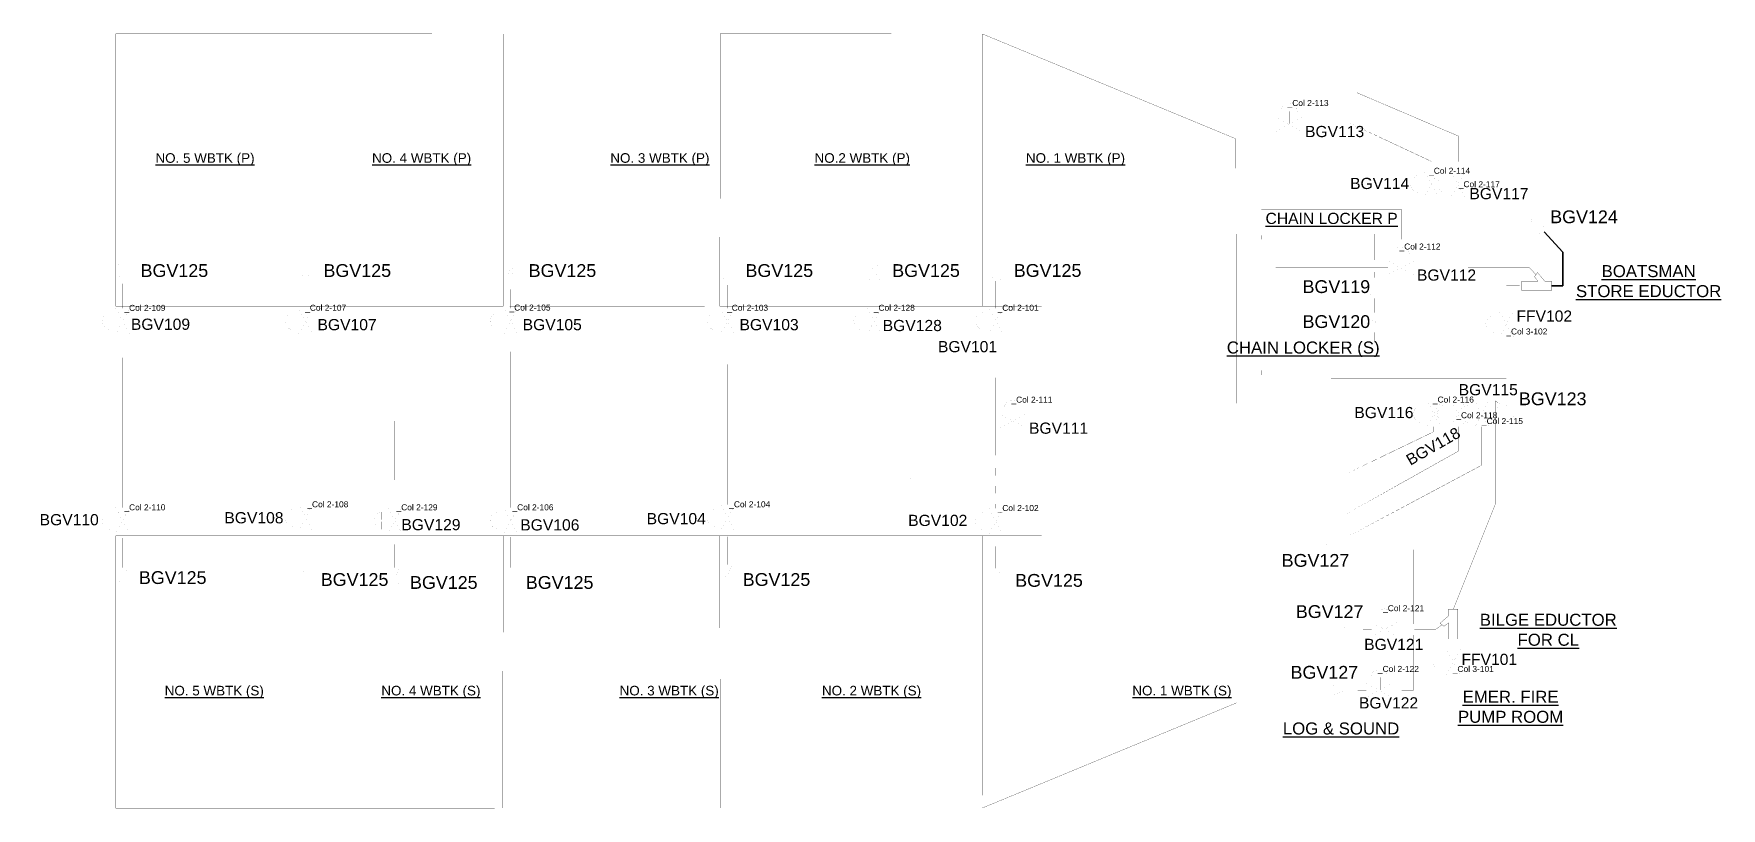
# Model space of a CAD drawing. Header units: millimetres. Extents: x 5554 to 10769, y 645 to 1902.
# Drawn here: x 8660 to 10769, y 932 to 1901 of the extents above; entities that cross this region are included whole.
import ezdxf

# ---------------------------------------------------------------- set-up
doc = ezdxf.new("R2010")
doc.units = ezdxf.units.MM
doc.layers.add('A-BALLA.PIPE', color=200, linetype='Continuous', lineweight=50)
for name, color, linetype in [('Ballast', 80, 'Continuous'), ('Bilge - Ballast', 233, 'Continuous'), ('Omriss tanker Bilge', 132, 'Continuous'), ('Omriss tanker etc ballast', 180, 'Continuous')]:
    doc.layers.add(name, color=color, linetype=linetype)
doc.layers.add('Bilge', color=50, linetype='Continuous', plot=False)
doc.layers.add('FIFI', color=10, linetype='Continuous', plot=False)
doc.styles.add('Arial', font='ARIAL.TTF', dxfattribs={"height": 50})

msp = doc.modelspace()

# ---------------------------------------------------------------- linework, layer by layer
at = {"layer": 'A-BALLA.PIPE', "linetype": 'Continuous', "ltscale": 50}
msp.add_line((9756, 1344.8), (9756, 1344.8), dxfattribs=at)
at = {"layer": 'Ballast', "linetype": 'Continuous'}
for points in [[(10227.5, 1788.1, 0.03, 0.03, 0), (10227.5, 1803.7, 0.03, 0.03, 0), (10217.9, 1803.7, 0.03, 0.03, -0.884677), (10239.4, 1803.7, 0.03, 0.03, 0), (10229.8, 1803.7, 0.03, 0.03, 0), (10229.8, 1788.1, 0.03, 0.03, 0), (10244.7, 1796.1, 0, 0, 0), (10244.7, 1778.8, 0.03, 0.03, 0), (10228.7, 1787.5, 0.03, 0.03, 0), (10212.6, 1778.8, 0, 0, 0), (10212.6, 1796.1, 0.03, 0.03, 0)], [(10406, 1711.5, 0.03, 0.03, 0), (10390.3, 1711.5, 0.03, 0.03, 0), (10390.3, 1701.9, 0.03, 0.03, -0.884677), (10390.3, 1723.4, 0.03, 0.03, 0), (10390.3, 1713.7, 0.03, 0.03, 0), (10406, 1713.7, 0.03, 0.03, 0), (10397.9, 1728.7, 0, 0, 0), (10415.2, 1728.7, 0.03, 0.03, 0), (10406.6, 1712.6, 0.03, 0.03, 0), (10415.2, 1696.6, 0, 0, 0), (10397.9, 1696.6, 0.03, 0.03, 0)], [(10439.5, 1711.5, 0.03, 0.03, 0), (10423.9, 1711.5, 0.03, 0.03, 0), (10423.9, 1701.9, 0.03, 0.03, -0.884677), (10423.9, 1723.4, 0.03, 0.03, 0), (10423.9, 1713.7, 0.03, 0.03, 0), (10439.5, 1713.7, 0.03, 0.03, 0), (10431.5, 1728.7, 0, 0, 0), (10448.8, 1728.7, 0.03, 0.03, 0), (10440.1, 1712.6, 0.03, 0.03, 0), (10448.8, 1696.6, 0, 0, 0), (10431.5, 1696.6, 0.03, 0.03, 0)], [(10367.5, 1608.6, 0.03, 0.03, 0), (10367.5, 1624.2, 0.03, 0.03, 0), (10357.8, 1624.2, 0.03, 0.03, -0.884677), (10379.3, 1624.2, 0.03, 0.03, 0), (10369.7, 1624.2, 0.03, 0.03, 0), (10369.7, 1608.6, 0.03, 0.03, 0), (10384.6, 1616.7, 0, 0, 0), (10384.6, 1599.3, 0.03, 0.03, 0), (10368.6, 1608, 0.03, 0.03, 0), (10352.5, 1599.3, 0, 0, 0), (10352.5, 1616.7, 0.03, 0.03, 0)], [(8770.5, 1540.2, 0.03, 0.03, 0), (8754.9, 1540.2, 0.03, 0.03, 0), (8754.9, 1530.5, 0.03, 0.03, -0.884677), (8754.9, 1552, 0.03, 0.03, 0), (8754.9, 1542.4, 0.03, 0.03, 0), (8770.5, 1542.4, 0.03, 0.03, 0), (8762.5, 1557.3, 0, 0, 0), (8779.8, 1557.3, 0.03, 0.03, 0), (8771.2, 1541.3, 0.03, 0.03, 0), (8779.8, 1525.2, 0, 0, 0), (8762.5, 1525.2, 0.03, 0.03, 0)], [(8999.2, 1540.2, 0.03, 0.03, 0), (8983.5, 1540.2, 0.03, 0.03, 0), (8983.5, 1530.5, 0.03, 0.03, -0.884677), (8983.5, 1552, 0.03, 0.03, 0), (8983.5, 1542.4, 0.03, 0.03, 0), (8999.2, 1542.4, 0.03, 0.03, 0), (8991.1, 1557.3, 0, 0, 0), (9008.4, 1557.3, 0.03, 0.03, 0), (8999.8, 1541.3, 0.03, 0.03, 0), (9008.4, 1525.2, 0, 0, 0), (8991.1, 1525.2, 0.03, 0.03, 0)], [(9255.5, 1540.2, 0.03, 0.03, 0), (9239.9, 1540.2, 0.03, 0.03, 0), (9239.9, 1530.5, 0.03, 0.03, -0.884677), (9239.9, 1552, 0.03, 0.03, 0), (9239.9, 1542.4, 0.03, 0.03, 0), (9255.5, 1542.4, 0.03, 0.03, 0), (9247.5, 1557.3, 0, 0, 0), (9264.8, 1557.3, 0.03, 0.03, 0), (9256.1, 1541.3, 0.03, 0.03, 0), (9264.8, 1525.2, 0, 0, 0), (9247.5, 1525.2, 0.03, 0.03, 0)], [(9526.5, 1540.2, 0.03, 0.03, 0), (9510.9, 1540.2, 0.03, 0.03, 0), (9510.9, 1530.5, 0.03, 0.03, -0.884677), (9510.9, 1552, 0.03, 0.03, 0), (9510.9, 1542.4, 0.03, 0.03, 0), (9526.5, 1542.4, 0.03, 0.03, 0), (9518.4, 1557.3, 0, 0, 0), (9535.8, 1557.3, 0.03, 0.03, 0), (9527.1, 1541.3, 0.03, 0.03, 0), (9535.8, 1525.2, 0, 0, 0), (9518.4, 1525.2, 0.03, 0.03, 0)], [(9709.9, 1540.2, 0.03, 0.03, 0), (9694.3, 1540.2, 0.03, 0.03, 0), (9694.3, 1530.5, 0.03, 0.03, -0.884677), (9694.3, 1552, 0.03, 0.03, 0), (9694.3, 1542.4, 0.03, 0.03, 0), (9709.9, 1542.4, 0.03, 0.03, 0), (9701.9, 1557.3, 0, 0, 0), (9719.2, 1557.3, 0.03, 0.03, 0), (9710.5, 1541.3, 0.03, 0.03, 0), (9719.2, 1525.2, 0, 0, 0), (9701.9, 1525.2, 0.03, 0.03, 0)], [(9861.8, 1540.3, 0.03, 0.03, 0), (9846.2, 1540.3, 0.03, 0.03, 0), (9846.2, 1530.7, 0.03, 0.03, -0.884677), (9846.2, 1552.2, 0.03, 0.03, 0), (9846.2, 1542.5, 0.03, 0.03, 0), (9861.8, 1542.5, 0.03, 0.03, 0), (9853.8, 1557.5, 0, 0, 0), (9871.1, 1557.5, 0.03, 0.03, 0), (9862.4, 1541.4, 0.03, 0.03, 0), (9871.1, 1525.4, 0, 0, 0), (9853.8, 1525.4, 0.03, 0.03, 0)], [(10499.8, 1536.4, 0.03, 0.03, 0), (10484.2, 1536.4, 0.03, 0.03, 0), (10484.2, 1526.7, 0.03, 0.03, -0.884677), (10484.2, 1548.3, 0.03, 0.03, 0), (10484.2, 1538.6, 0.03, 0.03, 0), (10499.8, 1538.6, 0.03, 0.03, 0), (10491.7, 1553.6, 0, 0, 0), (10509.1, 1553.6, 0.03, 0.03, 0), (10500.4, 1537.5, 0.03, 0.03, 0), (10509.1, 1521.4, 0, 0, 0), (10491.7, 1521.4, 0.03, 0.03, 0)], [(9882.5, 1417.2, 0.03, 0.03, 0), (9882.5, 1432.8, 0.03, 0.03, 0), (9872.9, 1432.8, 0.03, 0.03, -0.884677), (9894.4, 1432.8, 0.03, 0.03, 0), (9884.7, 1432.8, 0.03, 0.03, 0), (9884.7, 1417.2, 0.03, 0.03, 0), (9899.7, 1425.3, 0, 0, 0), (9899.7, 1407.9, 0.03, 0.03, 0), (9883.6, 1416.6, 0.03, 0.03, 0), (9867.6, 1407.9, 0, 0, 0), (9867.6, 1425.3, 0.03, 0.03, 0)], [(10409.3, 1424.4, 0.03, 0.03, 0), (10393.7, 1424.4, 0.03, 0.03, 0), (10393.7, 1414.7, 0.03, 0.03, -0.884677), (10393.7, 1436.3, 0.03, 0.03, 0), (10393.7, 1426.6, 0.03, 0.03, 0), (10409.3, 1426.6, 0.03, 0.03, 0), (10401.2, 1441.6, 0, 0, 0), (10418.6, 1441.6, 0.03, 0.03, 0), (10409.9, 1425.5, 0.03, 0.03, 0), (10418.6, 1409.4, 0, 0, 0), (10401.2, 1409.4, 0.03, 0.03, 0)], [(10439.5, 1424.4, 0.03, 0.03, 0), (10423.9, 1424.4, 0.03, 0.03, 0), (10423.9, 1414.7, 0.03, 0.03, -0.884677), (10423.9, 1436.3, 0.03, 0.03, 0), (10423.9, 1426.6, 0.03, 0.03, 0), (10439.5, 1426.6, 0.03, 0.03, 0), (10431.5, 1441.6, 0, 0, 0), (10448.8, 1441.6, 0.03, 0.03, 0), (10440.1, 1425.5, 0.03, 0.03, 0), (10448.8, 1409.4, 0, 0, 0), (10431.5, 1409.4, 0.03, 0.03, 0)], [(10469.2, 1424.4, 0.03, 0.03, 0), (10453.6, 1424.4, 0.03, 0.03, 0), (10453.6, 1414.7, 0.03, 0.03, -0.884677), (10453.6, 1436.3, 0.03, 0.03, 0), (10453.6, 1426.6, 0.03, 0.03, 0), (10469.2, 1426.6, 0.03, 0.03, 0), (10461.2, 1441.6, 0, 0, 0), (10478.5, 1441.6, 0.03, 0.03, 0), (10469.8, 1425.5, 0.03, 0.03, 0), (10478.5, 1409.4, 0, 0, 0), (10461.2, 1409.4, 0.03, 0.03, 0)], [(8770.5, 1290.9, 0.03, 0.03, 0), (8754.9, 1290.9, 0.03, 0.03, 0), (8754.9, 1281.3, 0.03, 0.03, -0.884677), (8754.9, 1302.8, 0.03, 0.03, 0), (8754.9, 1293.2, 0.03, 0.03, 0), (8770.5, 1293.2, 0.03, 0.03, 0), (8762.5, 1308.1, 0, 0, 0), (8779.8, 1308.1, 0.03, 0.03, 0), (8771.2, 1292, 0.03, 0.03, 0), (8779.8, 1276, 0, 0, 0), (8762.5, 1276, 0.03, 0.03, 0)], [(8999.2, 1294.6, 0.03, 0.03, 0), (8983.5, 1294.6, 0.03, 0.03, 0), (8983.5, 1285, 0.03, 0.03, -0.884677), (8983.5, 1306.5, 0.03, 0.03, 0), (8983.5, 1296.9, 0.03, 0.03, 0), (8999.2, 1296.9, 0.03, 0.03, 0), (8991.1, 1311.8, 0, 0, 0), (9008.4, 1311.8, 0.03, 0.03, 0), (8999.8, 1295.8, 0.03, 0.03, 0), (9008.4, 1279.7, 0, 0, 0), (8991.1, 1279.7, 0.03, 0.03, 0)], [(9110.7, 1290.9, 0.03, 0.03, 0), (9095, 1290.9, 0.03, 0.03, 0), (9095, 1281.3, 0.03, 0.03, -0.884677), (9095, 1302.8, 0.03, 0.03, 0), (9095, 1293.2, 0.03, 0.03, 0), (9110.7, 1293.2, 0.03, 0.03, 0), (9102.6, 1308.1, 0, 0, 0), (9119.9, 1308.1, 0.03, 0.03, 0), (9111.3, 1292, 0.03, 0.03, 0), (9119.9, 1276, 0, 0, 0), (9102.6, 1276, 0.03, 0.03, 0)], [(9255.5, 1290.9, 0.03, 0.03, 0), (9239.9, 1290.9, 0.03, 0.03, 0), (9239.9, 1281.3, 0.03, 0.03, -0.884677), (9239.9, 1302.8, 0.03, 0.03, 0), (9239.9, 1293.2, 0.03, 0.03, 0), (9255.5, 1293.2, 0.03, 0.03, 0), (9247.5, 1308.1, 0, 0, 0), (9264.8, 1308.1, 0.03, 0.03, 0), (9256.1, 1292, 0.03, 0.03, 0), (9264.8, 1276, 0, 0, 0), (9247.5, 1276, 0.03, 0.03, 0)], [(9526.5, 1294.6, 0.03, 0.03, 0), (9510.9, 1294.6, 0.03, 0.03, 0), (9510.9, 1285, 0.03, 0.03, -0.884677), (9510.9, 1306.5, 0.03, 0.03, 0), (9510.9, 1296.9, 0.03, 0.03, 0), (9526.5, 1296.9, 0.03, 0.03, 0), (9518.4, 1311.8, 0, 0, 0), (9535.8, 1311.8, 0.03, 0.03, 0), (9527.1, 1295.8, 0.03, 0.03, 0), (9535.8, 1279.7, 0, 0, 0), (9518.4, 1279.7, 0.03, 0.03, 0)], [(9861.8, 1290, 0.03, 0.03, 0), (9846.2, 1290, 0.03, 0.03, 0), (9846.2, 1280.4, 0.03, 0.03, -0.884677), (9846.2, 1301.9, 0.03, 0.03, 0), (9846.2, 1292.3, 0.03, 0.03, 0), (9861.8, 1292.3, 0.03, 0.03, 0), (9853.8, 1307.2, 0, 0, 0), (9871.1, 1307.2, 0.03, 0.03, 0), (9862.4, 1291.1, 0.03, 0.03, 0), (9871.1, 1275.1, 0, 0, 0), (9853.8, 1275.1, 0.03, 0.03, 0)], [(10347, 1156.6, 0.03, 0.03, 0), (10347, 1172.2, 0.03, 0.03, 0), (10337.3, 1172.2, 0.03, 0.03, -0.884677), (10358.9, 1172.2, 0.03, 0.03, 0), (10349.2, 1172.2, 0.03, 0.03, 0), (10349.2, 1156.6, 0.03, 0.03, 0), (10364.2, 1164.6, 0, 0, 0), (10364.2, 1147.3, 0.03, 0.03, 0), (10348.1, 1155.9, 0.03, 0.03, 0), (10332, 1147.3, 0, 0, 0), (10332, 1164.6, 0.03, 0.03, 0)], [(10433.5, 1114.2, 0.03, 0.03, 0), (10417.8, 1114.2, 0.03, 0.03, 0), (10417.8, 1104.6, 0.03, 0.03, -0.884677), (10417.8, 1126.1, 0.03, 0.03, 0), (10417.8, 1116.5, 0.03, 0.03, 0), (10433.5, 1116.5, 0.03, 0.03, 0), (10425.4, 1131.4, 0, 0, 0), (10442.7, 1131.4, 0.03, 0.03, 0), (10434.1, 1115.3, 0.03, 0.03, 0), (10442.7, 1099.3, 0, 0, 0), (10425.4, 1099.3, 0.03, 0.03, 0)], [(10340.5, 1080.7, 0.03, 0.03, 0), (10340.5, 1096.3, 0.03, 0.03, 0), (10330.8, 1096.3, 0.03, 0.03, -0.884677), (10352.3, 1096.3, 0.03, 0.03, 0), (10342.7, 1096.3, 0.03, 0.03, 0), (10342.7, 1080.7, 0.03, 0.03, 0), (10357.6, 1088.7, 0, 0, 0), (10357.6, 1071.4, 0.03, 0.03, 0), (10341.6, 1080.1, 0.03, 0.03, 0), (10325.5, 1071.4, 0, 0, 0), (10325.5, 1088.7, 0.03, 0.03, 0)]]:
    msp.add_lwpolyline(points, format="xyseb", close=True, dxfattribs=at)
at = {"layer": 'Bilge', "linetype": 'Continuous'}
for points, const_width in [([(10440.1, 1728.7), (10440.1, 1772.9), (10313.2, 1827.1), (10440.1, 1772.9)], 0.3), ([(10298.7, 1791.6), (10406.6, 1741.1), (10406.6, 1728.7), (10406.6, 1741.1)], 0.3), ([(10538.4, 1674.3), (10528.9, 1666.9), (10539.5, 1661), (10542.7, 1649.2), (10552.3, 1656.6), (10541.6, 1662.6), (10538.4, 1674.3)], 0.0075), ([(10335.5, 1611.8), (10335.5, 1650.4)], 0.3), ([(8777.2, 1615.4), (8765.1, 1615.4), (8769.9, 1604.3), (8765.1, 1592.9), (8777.2, 1592.9), (8772.5, 1604.3), (8777.2, 1615.4)], 0.0075), ([(9005.8, 1615.4), (8993.7, 1615.4), (8998.5, 1604.3), (8993.7, 1592.9), (9005.8, 1592.9), (9001.1, 1604.3), (9005.8, 1615.4)], 0.0075), ([(9262.2, 1615.4), (9250.1, 1615.4), (9254.9, 1604.3), (9250.1, 1592.9), (9262.2, 1592.9), (9257.5, 1604.3), (9262.2, 1615.4)], 0.0075), ([(9533.2, 1615.4), (9521.1, 1615.4), (9525.8, 1604.3), (9521.1, 1592.9), (9533.2, 1592.9), (9528.4, 1604.3), (9533.2, 1615.4)], 0.0075), ([(9716.6, 1615.4), (9704.5, 1615.4), (9709.2, 1604.3), (9704.5, 1592.9), (9716.6, 1592.9), (9711.9, 1604.3), (9716.6, 1615.4)], 0.0075), ([(9868.5, 1615.5), (9856.4, 1615.5), (9861.2, 1604.4), (9856.4, 1593.1), (9868.5, 1593.1), (9863.8, 1604.4), (9868.5, 1615.5)], 0.0075), ([(10335.5, 1604.1), (10335.5, 1595.6)], 0.3), ([(10384.6, 1608), (10529.3, 1608), (10537.4, 1599.6), (10529.3, 1608)], 0.3), ([(8771.2, 1592.9), (8771.2, 1557.3)], 0.3), ([(8999.8, 1592.9), (8999.8, 1557.3)], 0.3), ([(9256.2, 1592.9), (9256.1, 1557.3)], 0.3), ([(9527.1, 1592.9), (9527.1, 1557.3)], 0.3), ([(9710.5, 1592.9), (9710.5, 1557.3)], 0.3), ([(9862.5, 1593.1), (9862.4, 1557.5)], 0.3), ([(10341.5, 1595.6), (10329.4, 1595.6), (10334.1, 1584.5), (10329.4, 1573.2), (10341.5, 1573.2), (10336.8, 1584.5), (10341.5, 1595.6)], 0.0075), ([(10335.5, 1573.2), (10335.5, 1552)], 0.3), ([(10341.5, 1552), (10329.4, 1552), (10334.1, 1540.8), (10329.4, 1529.5), (10341.5, 1529.5), (10336.8, 1540.8), (10341.5, 1552)], 0.0075), ([(8771.2, 1525.2), (8771.2, 1308.1)], 0.3), ([(8999.8, 1525.2), (8999.8, 1311.8)], 0.3), ([(9256.1, 1525.2), (9256.1, 1308.1)], 0.3), ([(9527.1, 1525.2), (9527.1, 1311.8)], 0.3), ([(9710.5, 1525.2), (9710.5, 1416.6)], 0.3), ([(9862.4, 1525.4), (9862.4, 1373.5)], 0.3), ([(10335.5, 1529.5), (10335.5, 1514.9)], 0.3), ([(10492.3, 1438.1), (10486.8, 1441.6), (10486.8, 1313.1), (10434.1, 1181.3), (10486.8, 1313.1), (10486.8, 1441.6)], 0.3), ([(10495.5, 1443.1), (10489.1, 1432.8), (10501.1, 1431), (10508.1, 1420.9), (10514.6, 1431.2), (10502.5, 1433.2), (10495.5, 1443.1)], 0.0075), ([(9867.6, 1416.6), (8626, 1416.6)], 0.3), ([(9111.3, 1308.1), (9111.3, 1416.6)], 0.3), ([(9899.7, 1416.6), (9913.3, 1416.6)], 0.3), ([(10297.4, 1269.5), (10469.8, 1361.4), (10469.8, 1409.4), (10469.8, 1361.4)], 0.3), ([(10298.7, 1349.7), (10409.8, 1403.2), (10409.8, 1409.4), (10409.8, 1403.2)], 0.3), ([(10298.7, 1299.4), (10440.1, 1378.7), (10440.1, 1409.4), (10440.1, 1378.7)], 0.3), ([(9862.4, 1363.2), (9862.4, 1348.3)], 0.3), ([(9862.4, 1340.7), (9862.4, 1326)], 0.3), ([(9862.4, 1315.7), (9862.4, 1307.2)], 0.3), ([(10384.3, 1305.8), (10384.3, 1162.6)], 0.3), ([(8771.2, 1276), (8771.2, 1233.2)], 0.3), ([(8999.8, 1279.7), (8999.8, 1236.9)], 0.3), ([(9111.3, 1276), (9111.3, 1233.2)], 0.3), ([(9256.1, 1276), (9256.1, 1233.2)], 0.3), ([(9527.1, 1279.7), (9527.1, 1236.9)], 0.3), ([(9862.4, 1275.1), (9862.4, 1232.3)], 0.3), ([(10275.2, 1262.4), (10281.8, 1252.2), (10288.6, 1262.3), (10300.7, 1264.4), (10294.1, 1274.6), (10287.1, 1264.5), (10275.2, 1262.4)], 0.0075), ([(8777.2, 1233.2), (8765.1, 1233.2), (8769.9, 1222), (8765.1, 1210.7), (8777.2, 1210.7), (8772.5, 1222), (8777.2, 1233.2)], 0.0075), ([(9005.8, 1236.9), (8993.7, 1236.9), (8998.5, 1225.7), (8993.7, 1214.4), (9005.8, 1214.4), (9001.1, 1225.7), (9005.8, 1236.9)], 0.0075), ([(9117.4, 1233.2), (9105.2, 1233.2), (9110, 1222), (9105.2, 1210.7), (9117.4, 1210.7), (9112.6, 1222), (9117.4, 1233.2)], 0.0075), ([(9262.2, 1233.2), (9250.1, 1233.2), (9254.9, 1222), (9250.1, 1210.7), (9262.2, 1210.7), (9257.5, 1222), (9262.2, 1233.2)], 0.0075), ([(9533.2, 1236.9), (9521.1, 1236.9), (9525.8, 1225.7), (9521.1, 1214.4), (9533.2, 1214.4), (9528.4, 1225.7), (9533.2, 1236.9)], 0.0075), ([(9868.5, 1232.3), (9856.4, 1232.3), (9861.2, 1221.1), (9856.4, 1209.8), (9868.5, 1209.8), (9863.8, 1221.1), (9868.5, 1232.3)], 0.0075), ([(10290, 1162), (10290, 1149.9), (10301.2, 1154.6), (10312.5, 1149.9), (10312.5, 1162), (10301.2, 1157.3), (10290, 1162)], 0.0075), ([(10364.2, 1155.9), (10411.8, 1155.9), (10419.9, 1161.8), (10411.8, 1155.9)], 0.3), ([(10312.5, 1155.9), (10332, 1155.9)], 0.3), ([(10357.6, 1080.1), (10384.3, 1080.1), (10384.3, 1148.9), (10384.3, 1080.1)], 0.3), ([(10283.5, 1086.1), (10283.5, 1074), (10294.7, 1078.8), (10306, 1074), (10306, 1086.1), (10294.7, 1081.4), (10283.5, 1086.1)], 0.0075), ([(10306, 1080.1), (10325.5, 1080.1)], 0.3)]:
    msp.add_lwpolyline(points, close=True, dxfattribs=dict(at, const_width=const_width))
at = {"layer": 'Bilge'}
msp.add_lwpolyline([(10547.5, 1652.9), (10570.8, 1627.7), (10570.8, 1585.4), (10556.9, 1585.4), (10570.8, 1585.4), (10570.8, 1627.7)], close=True, dxfattribs=at)
at = {"layer": 'Bilge', "linetype": 'Continuous', "const_width": 0.3}
msp.add_lwpolyline([(10352.5, 1608), (10212.2, 1608)], dxfattribs=at)
at = {"layer": 'FIFI', "linetype": 'Continuous', "const_width": 0.3}
for points in [[(10519.7, 1585.4), (10500.4, 1585.4), (10500.4, 1553.6), (10500.4, 1585.4)], [(10500.4, 1521.4), (10500.4, 1469.8), (10281.3, 1469.8), (10500.4, 1469.8)], [(10434.1, 1144.1), (10434.1, 1131.4)], [(10434.1, 1099.3), (10434.1, 1055)]]:
    msp.add_lwpolyline(points, close=True, dxfattribs=at)
at = {"layer": 'Omriss tanker Bilge', "linetype": 'Continuous', "const_width": 0.3}
for points in [[(10194.2, 1680.4), (10194.1, 1643.6), (10369.9, 1643.6), (10369.9, 1680.4)], [(10556.9, 1591.3), (10556.9, 1579.6), (10519.7, 1579.6), (10519.7, 1591.3), (10539.8, 1591.3), (10535.6, 1597.1), (10539.3, 1602.1), (10548.5, 1591.3), (10556.9, 1591.3)], [(10194.2, 1519.5), (10194.1, 1474), (10352.9, 1474), (10352.9, 1519.5)], [(10428.2, 1181.3), (10439.9, 1181.3), (10439.9, 1144.1), (10428.2, 1144.1), (10428.2, 1164.2), (10422.3, 1160), (10417.4, 1163.7), (10428.2, 1172.9), (10428.2, 1181.3)]]:
    msp.add_lwpolyline(points, close=True, dxfattribs=at)
at = {"layer": 'Omriss tanker etc ballast', "linetype": 'Continuous'}
for points, const_width in [([(8762.6, 1900.4), (8762.6, 1560.2), (8990.2, 1560.2), (8990.2, 1900.4)], 0.36), ([(8990.2, 1900.4), (8990.2, 1560.2), (9246.6, 1560.2), (9246.8, 1900.3)], 0.36), ([(9246.8, 1900.3), (9246.8, 1559.9), (9517.5, 1560.3), (9517.9, 1900.3)], 0.36), ([(9517.9, 1900.4), (9517.5, 1560.2), (9845.8, 1560.2), (9845.8, 1900.3)], 0.36), ([(9845.8, 1900.3), (9845.8, 1560.2), (9919.6, 1560.2), (9919.6, 1416.6), (10162.9, 1416.6), (10162.4, 1769.3)], 0.3), ([(9919.6, 1416.6), (9919.6, 1272.9), (9845.8, 1272.9), (9845.5, 932.8), (10163.4, 1064.3), (10163.4, 1416.6)], 0.3), ([(8762.6, 1272.9), (8762.6, 932.6), (8990.2, 932.6), (8990.2, 1272.9)], 0.36), ([(8990.2, 1272.9), (8990.2, 932.6), (8991, 932.6), (8996.7, 932.6), (9194.7, 932.6), (9246.2, 932.8), (9246.6, 1272.9)], 0.36), ([(9246.6, 1272.9), (9246.2, 932.8), (9517.2, 932.8), (9517.2, 1272.9)], 0.36), ([(9517.5, 1272.9), (9517.8, 932.8), (9845.5, 932.8), (9845.8, 1272.9)], 0.36)]:
    msp.add_lwpolyline(points, close=True, dxfattribs=dict(at, const_width=const_width))

# ---------------------------------------------------------------- texts
at = {"layer": 'Ballast', "linetype": 'Continuous', "style": 'Arial'}
for s, p in [('_Col 2-113', (10227, 1810.3)), ('_Col 2-114', (10403.9, 1725.6)), ('_Col 2-117', (10441, 1708.8)), ('_Col 2-112', (10366.9, 1630.9)), ('_Col 2-109', (8773.3, 1554.2)), ('_Col 2-107', (8999.2, 1554.3)), ('_Col 2-105', (9254.6, 1554.6)), ('_Col 2-103', (9526.5, 1554.3)), ('_Col 2-128', (9709.9, 1554.3)), ('_Col 2-101', (9864.6, 1554.3)), ('_Col 3-102', (10500.4, 1524.7)), ('_Col 2-111', (9881.9, 1439.5)), ('_Col 2-116', (10408.6, 1439.6)), ('_Col 2-118', (10437.9, 1420)), ('_Col 2-115', (10469.9, 1412.7)), ('_Col 2-110', (8773.3, 1304.9)), ('_Col 2-108', (9001.9, 1308.7)), ('_Col 2-129', (9113.4, 1304.9)), ('_Col 2-106', (9258.3, 1304.9)), ('_Col 2-104', (9529.2, 1308.7)), ('_Col 2-102', (9864.6, 1304)), ('_Col 2-121', (10346.4, 1178.8)), ('_Col 2-122', (10339.9, 1102.9)), ('_Col 3-101', (10433.5, 1102.8))]:
    msp.add_text(s, height=7.5, dxfattribs=at).set_placement(p)
at = {"layer": 'Ballast', "linetype": 'Continuous', "char_height": 14, "attachment_point": 1, "style": 'Arial'}
for s, insert, width in [('BGV113', (10248.8, 1785.4), 44.169), ('BGV114', (10305.1, 1720.5), 44.169), ('BGV117', (10454.2, 1707.8), 44.169), ('BGV112', (10388.7, 1606), 44.169), ('BGV109', (8781.4, 1544.5), 289.02), ('BGV107', (9014.6, 1544), 44.169), ('BGV105', (9271, 1544), 44.169), ('BGV103', (9542, 1544), 44.169), ('BGV128', (9721, 1542.9), 44.169), ('FFV102', (10513, 1554.7), 44.169), ('BGV101', (9790, 1516.5), 44.169), ('BGV115', (10440.8, 1462.7), 44.169), ('BGV116', (10310.4, 1434.1), 44.169), ('BGV111', (9903.8, 1414.6), 44.169), ('BGV110', (8667.3, 1300.2), 289.02), ('BGV108', (8898.2, 1302.6), 44.169), ('BGV129', (9119.4, 1294), 44.169), ('BGV106', (9268, 1293.7), 44.169), ('BGV104', (9426, 1301.5), 44.169), ('BGV102', (9752.8, 1299.3), 44.169), ('BGV121', (10322.7, 1144.3), 44.169), ('FFV101', (10444.3, 1125.6), 44.169), ('BGV122', (10316.2, 1071.2), 44.169)]:
    msp.add_mtext(s, dxfattribs=dict(at, insert=insert, width=width))
at = {"layer": 'Ballast', "linetype": 'Continuous', "insert": (10373.4, 1372.6), "char_height": 14, "width": 44.169, "attachment_point": 1, "rotation": 30, "style": 'Arial'}
msp.add_mtext('BGV118', dxfattribs=at)
at = {"layer": 'Bilge', "linetype": 'Continuous', "char_height": 16, "width": 44.169, "attachment_point": 1, "style": 'Arial'}
for s, insert in [('BGV124', (10555.2, 1679.8)), ('BGV125', (8793.5, 1612.6)), ('BGV125', (9022.1, 1612.6)), ('BGV125', (9278.5, 1612.6)), ('BGV125', (9549.5, 1612.6)), ('BGV125', (9732.9, 1612.6)), ('BGV125', (9884.8, 1612.7)), ('BGV119', (10245.7, 1592.5)), ('BGV120', (10245.7, 1548.8)), ('BGV123', (10516.1, 1452.3)), ('BGV127', (10219.6, 1250.3)), ('BGV125', (8791.4, 1228.8)), ('BGV125', (9018.7, 1226.4)), ('BGV125', (9546, 1226.4)), ('BGV125', (9886.6, 1225.3)), ('BGV125', (9130.2, 1222.7)), ('BGV125', (9275, 1222.7)), ('BGV127', (10237.3, 1186.3)), ('BGV127', (10230.7, 1110.4))]:
    msp.add_mtext(s, dxfattribs=dict(at, insert=insert))
at = {"layer": 'Bilge - Ballast', "linetype": 'Continuous', "attachment_point": 2, "style": 'Arial'}
for s, insert, char_height, width in [('{\\LNO. 5 WBTK (P)}', (8874, 1751.3), 12, 208.607), ('{\\LNO. 4 WBTK (P)}', (9144.7, 1751.3), 12, 208.607), ('{\\LNO. 3 WBTK (P)}', (9442.5, 1751.3), 12, 208.607), ('{\\LNO.2 WBTK (P)}', (9695.4, 1751.3), 12, 208.607), ('{\\LNO. 1 WBTK (P)}', (9961.9, 1751.3), 12, 208.607), ('{\\LCHAIN LOCKER P}', (10282, 1676.8), 14, 206.858), ('{\\LBOATSMAN STORE EDUCTOR}', (10678.2, 1611.4), 15, 183.683), ('{\\LCHAIN LOCKER (S)}', (10246.5, 1515.9), 15, 183.683), ('{\\LBILGE EDUCTOR FOR CL}', (10552.8, 1175.6), 15, 183.683), ('{\\LNO. 5 WBTK (S)}', (8885.6, 1085.5), 12, 208.607), ('{\\LNO. 4 WBTK (S)}', (9156.3, 1085.5), 12, 208.607), ('{\\LNO. 3 WBTK (S)}', (9454.1, 1085.5), 12, 208.607), ('{\\LNO. 2 WBTK (S)}', (9707, 1085.5), 12, 208.607), ('{\\LNO. 1 WBTK (S)}', (10094.9, 1085.5), 12, 208.607), ('{\\LEMER. FIRE \\PPUMP ROOM}', (10505.7, 1079.3), 15, 183.683), ('{\\LLOG & SOUND}', (10293.8, 1039.7), 15, 183.683)]:
    msp.add_mtext(s, dxfattribs=dict(at, insert=insert, char_height=char_height, width=width))

doc.saveas('drawing.dxf')
